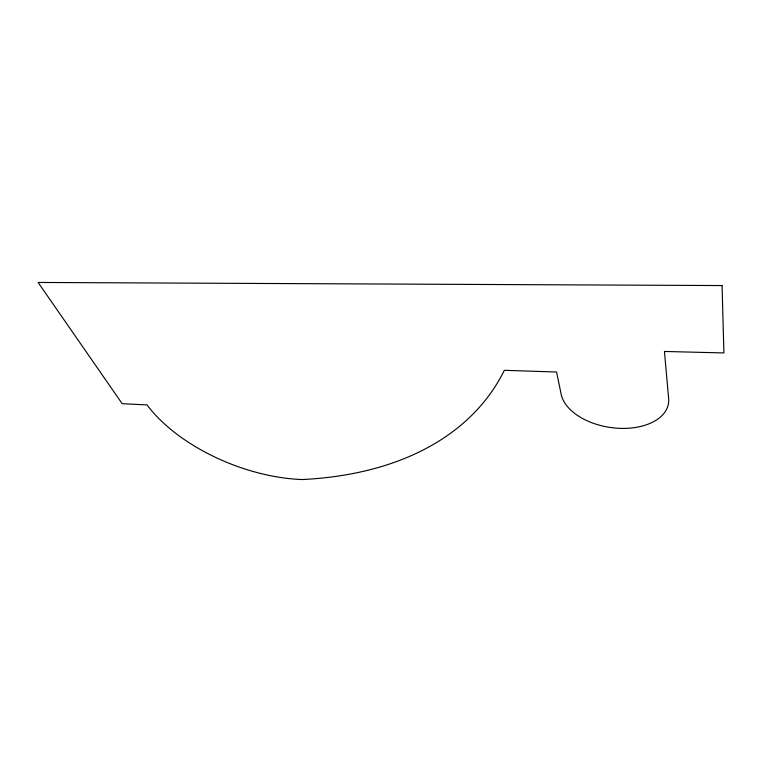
<?xml version="1.0" encoding="UTF-8"?>
<svg xmlns="http://www.w3.org/2000/svg" width="762" height="762" viewBox="0 0 762 762"><rect width="100%" height="100%" fill="white"/><g stroke="black" fill="none" stroke-linecap="round" stroke-linejoin="round"><path stroke-width="1.14" d="M722.071 285.56L38.1 282.454L122.187 403.698L147.066 404.927A131.169 69.923 21.3 0 0 302.114 479.546A468.287 278.282 31.2 0 0 504.33 370.313L556.574 372.008L561.165 394.287A54.378 32.576 8.5 0 0 619.63 428.339A54.378 32.576 8.5 0 0 668.645 398.536L664.435 351.453L723.9 352.939L722.071 285.56"/></g></svg>
